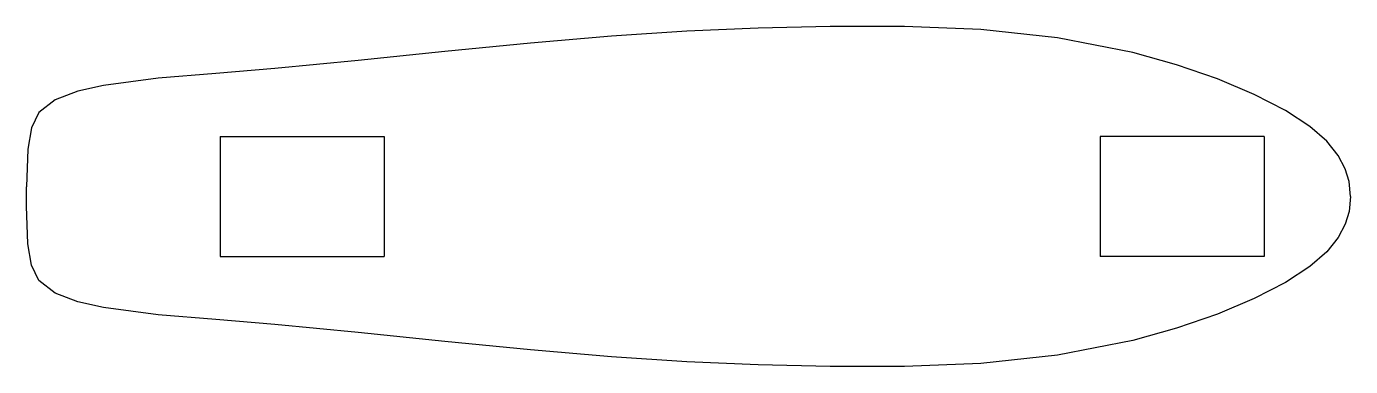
# Model space of a CAD drawing. Extents: x -13.1 to 13.1, y -3.4 to 3.4.
import ezdxf

# ---------------------------------------------------------------- set-up
doc = ezdxf.new("R2010")
doc.units = 0
doc.layers.add('VISIBLE', color=7, linetype='CONTINUOUS')

msp = doc.modelspace()

# ---------------------------------------------------------------- linework, layer by layer
at = {"layer": 'VISIBLE'}
for p, q in [((-9.284, 1.188), (-6.034, 1.188)), ((-9.284, 1.188), (-9.284, -1.188)), ((-6.034, 1.188), (-6.034, -1.188)), ((11.411, 1.188), (8.161, 1.188)), ((8.161, 1.188), (8.161, -1.188)), ((11.411, 1.188), (11.411, -1.188)), ((-9.284, -1.188), (-6.034, -1.188)), ((11.411, -1.188), (8.161, -1.188))]:
    msp.add_line(p, q, dxfattribs=at)
for points in [[(13.125, 0, 0), (13.099, 0.295, 0), (13.02, 0.549, 0), (12.878, 0.815, 0), (12.655, 1.095, 0), (12.319, 1.392, 0), (11.838, 1.707, 0), (11.217, 2.026, 0), (10.486, 2.334, 0), (9.673, 2.615, 0), (8.807, 2.858, 0), (7.313, 3.151, 0), (5.796, 3.311, 0), (4.285, 3.374, 0), (2.809, 3.374, 0), (1.383, 3.343, 0), (-0.036, 3.281, 0), (-1.525, 3.183, 0), (-3.131, 3.044, 0), (-4.834, 2.876, 0), (-6.552, 2.701, 0), (-8.203, 2.543, 0)], [(-8.203, 2.543, 0), (-9.374, 2.444, 0), (-10.517, 2.346, 0), (-11.601, 2.204, 0), (-12.11, 2.089, 0), (-12.559, 1.919, 0), (-12.879, 1.668, 0), (-13.028, 1.36, 0), (-13.1, 0.942, 0), (-13.125, 0.193, 0)], [(-13.125, 0, 0), (-13.125, 0.109, 0), (-13.125, 0.193, 0)], [(-13.125, -0.193, 0), (-13.125, -0.086, 0), (-13.125, 0, 0)], [(13.125, 0, 0), (13.099, -0.295, 0), (13.02, -0.549, 0), (12.878, -0.815, 0), (12.655, -1.095, 0), (12.319, -1.392, 0), (11.838, -1.707, 0), (11.217, -2.026, 0), (10.486, -2.334, 0), (9.673, -2.615, 0), (8.807, -2.858, 0), (7.313, -3.151, 0), (5.796, -3.311, 0), (4.285, -3.374, 0), (2.809, -3.374, 0), (1.383, -3.343, 0), (-0.036, -3.281, 0), (-1.525, -3.183, 0), (-3.131, -3.044, 0), (-4.834, -2.876, 0), (-6.552, -2.701, 0), (-8.203, -2.543, 0)], [(-8.203, -2.543, 0), (-9.374, -2.444, 0), (-10.517, -2.346, 0), (-11.601, -2.204, 0), (-12.11, -2.089, 0), (-12.559, -1.919, 0), (-12.879, -1.668, 0), (-13.028, -1.36, 0), (-13.1, -0.942, 0), (-13.125, -0.193, 0)]]:
    msp.add_polyline3d(points, dxfattribs=at)

doc.saveas('drawing.dxf')
